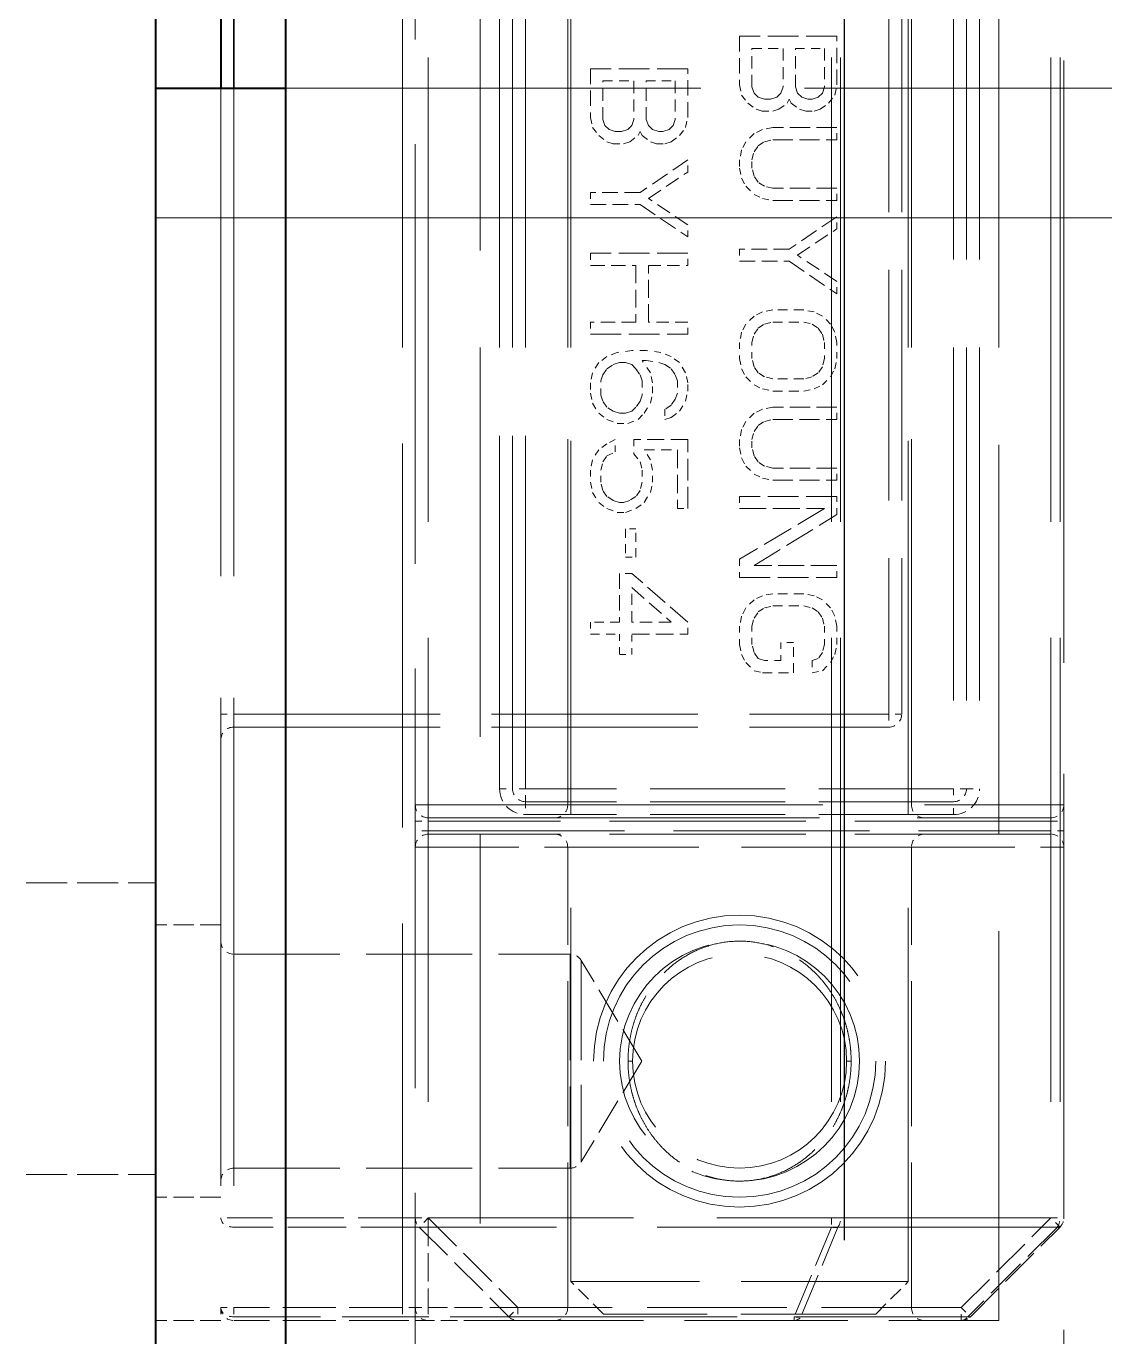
# Model space of a CAD drawing. Header units: millimetres. Extents: x 0 to 2523, y 0 to 1782.
# Drawn here: x 528.71 to 545.34, y 878.82 to 899.02 of the extents above; entities that cross this region are included whole.
import ezdxf

# ---------------------------------------------------------------- set-up
doc = ezdxf.new("R2010")
doc.units = ezdxf.units.MM
doc.header["$LTSCALE"] = 3
for name, pattern in [('CHAIN', [0.3543, 0.2362, -0.0295, 0.0591, -0.0295]), ('DASHED', [0.2067, 0.1654, -0.0413]), ('DOUBLE_DASH_CHAIN', [1.2403, 0.6614, -0.0827, 0.1654, -0.0827, 0.1654, -0.0827])]:
    doc.linetypes.add(name, pattern=pattern)
for name, color, linetype, lineweight in [('가려진 것(ISO)', 2, 'DASHED', 18), ('가려진 좁은 것(ISO)', 2, 'DASHED', 18), ('가시적인 것(ISO)', 3, 'Continuous', 40), ('가시적인 좁은 것(ISO)', 3, 'Continuous', 35), ('단면선(ISO)', 7, 'CHAIN', 25)]:
    doc.layers.add(name, color=color, linetype=linetype, lineweight=lineweight)

# ---------------------------------------------------------------- blocks, each defined once
blk = doc.blocks.new('2dTransSection3')
at = {"layer": '단면선(ISO)', "linetype": 'DOUBLE_DASH_CHAIN', "ltscale": 5.751909}
blk.add_line((180.4422, 326.2504), (180.4422, 222.6141), dxfattribs=at)

msp = doc.modelspace()

# ---------------------------------------------------------------- linework, layer by layer
at = {"layer": '가려진 것(ISO)', "ltscale": 13.035532}
msp.add_line((534.7116, 729.0669), (534.7116, 923.0669), dxfattribs=at)
at = {"layer": '가려진 것(ISO)', "ltscale": 12.094824}
for p, q in [((535.7116, 909.0669), (535.7116, 879.0669)), ((543.7116, 879.0669), (543.7116, 909.0669))]:
    msp.add_line(p, q, dxfattribs=at)
at = {"layer": '가려진 것(ISO)', "ltscale": 11.611019}
for p, q in [((537.1116, 879.6669), (537.1116, 908.4668)), ((542.3116, 879.6669), (542.3116, 908.4668))]:
    msp.add_line(p, q, dxfattribs=at)
at = {"layer": '가려진 것(ISO)', "ltscale": 7.24864}
msp.add_line((544.7116, 907.484), (544.7116, 896.0669), dxfattribs=at)
at = {"layer": '가려진 것(ISO)', "ltscale": 11.369134}
for p, q in [((537.0616, 887.0169), (537.0616, 901.1169)), ((542.3616, 887.0169), (542.3616, 901.1169))]:
    msp.add_line(p, q, dxfattribs=at)
at = {"layer": '가려진 것(ISO)', "ltscale": 10.965973}
for p, q in [((536.2116, 887.2669), (536.2116, 900.8669)), ((543.2116, 900.8669), (543.2116, 887.2669))]:
    msp.add_line(p, q, dxfattribs=at)
at = {"layer": '가려진 것(ISO)', "ltscale": 7.174257}
msp.add_line((542.2116, 899.7169), (542.2116, 888.4169), dxfattribs=at)
at = {"layer": '가려진 것(ISO)', "ltscale": 0.476074}
for p, q in [((539.7116, 898.8669), (539.7116, 898.1169)), ((541.2116, 898.1169), (541.2116, 898.8669)), ((537.4116, 898.3669), (537.4116, 897.6169)), ((538.9116, 897.6169), (538.9116, 898.3669)), ((537.8585, 890.5856), (537.8585, 889.8356))]:
    msp.add_line(p, q, dxfattribs=at)
at = {"layer": '가려진 것(ISO)', "ltscale": 0.952248}
for p, q in [((541.2116, 898.8669), (539.7116, 898.8669)), ((538.9116, 898.3669), (537.4116, 898.3669)), ((538.9116, 895.5231), (537.4116, 895.5231)), ((537.4116, 894.2731), (538.9116, 894.2731)), ((541.2116, 891.7731), (539.7116, 891.7731)), ((539.7116, 890.5231), (541.2116, 890.5231))]:
    msp.add_line(p, q, dxfattribs=at)
at = {"layer": '가려진 것(ISO)', "ltscale": 0.376871}
for p, q in [((539.9031, 898.0856), (539.9031, 898.6794)), ((540.3819, 898.6794), (540.3819, 898.0856)), ((540.5733, 898.0856), (540.5733, 898.6794)), ((541.0202, 898.6794), (541.0202, 898.0856)), ((537.6031, 897.5856), (537.6031, 898.1794)), ((538.0819, 898.1794), (538.0819, 897.5856)), ((538.2733, 897.5856), (538.2733, 898.1794)), ((538.7202, 898.1794), (538.7202, 897.5856))]:
    msp.add_line(p, q, dxfattribs=at)
at = {"layer": '가려진 것(ISO)', "ltscale": 0.303841}
for p, q in [((539.9031, 898.6794), (540.3819, 898.6794)), ((537.6031, 898.1794), (538.0819, 898.1794)), ((540.701, 894.6481), (540.2223, 894.6481)), ((540.2223, 894.4606), (540.701, 894.4606)), ((540.701, 893.5856), (540.2223, 893.5856)), ((540.2223, 893.3981), (540.701, 893.3981)), ((540.701, 890.2731), (540.2223, 890.2731)), ((540.2223, 890.0856), (540.701, 890.0856)), ((540.0627, 889.0544), (540.5414, 889.0544))]:
    msp.add_line(p, q, dxfattribs=at)
at = {"layer": '가려진 것(ISO)', "ltscale": 0.283578}
for p, q in [((540.5733, 898.6794), (541.0202, 898.6794)), ((538.2733, 898.1794), (538.7202, 898.1794)), ((537.8585, 889.8356), (537.4116, 889.8356)), ((537.4116, 889.6481), (537.8585, 889.6481))]:
    msp.add_line(p, q, dxfattribs=at)
at = {"layer": '가려진 것(ISO)', "ltscale": 15.158845}
msp.add_line((531.7116, 898.0669), (531.7116, 879.2669), dxfattribs=at)
at = {"layer": '가려진 것(ISO)', "ltscale": 12.901145}
msp.add_line((532.7116, 898.0669), (548.7116, 898.0669), dxfattribs=at)
at = {"layer": '가려진 것(ISO)', "ltscale": 0.101151}
for p, q in [((539.7116, 898.1169), (539.7436, 897.9606)), ((541.1797, 897.9606), (541.2116, 898.1169)), ((537.4116, 897.6169), (537.4436, 897.4606)), ((538.8797, 897.4606), (538.9116, 897.6169)), ((539.7436, 897.1169), (539.7116, 896.9606)), ((539.7116, 896.8356), (539.7436, 896.6794)), ((539.7436, 894.3044), (539.7116, 894.1481)), ((541.2116, 894.1481), (541.1797, 894.3044)), ((539.7116, 893.8981), (539.7436, 893.7419)), ((541.1797, 893.7419), (541.2116, 893.8981)), ((537.4436, 893.6794), (537.4116, 893.5231)), ((538.3691, 893.5231), (538.3372, 893.6794)), ((538.9116, 893.5231), (538.8797, 893.6794)), ((537.4116, 893.3669), (537.4436, 893.2106)), ((538.3372, 893.2106), (538.3691, 893.3669)), ((538.8797, 893.2419), (538.9116, 893.3981)), ((539.7436, 892.8044), (539.7116, 892.6481)), ((539.7116, 892.5231), (539.7436, 892.3669)), ((537.4436, 892.3356), (537.4116, 892.1794)), ((538.3691, 892.1794), (538.3372, 892.3356)), ((537.4116, 891.9919), (537.4436, 891.8356)), ((538.3372, 891.8356), (538.3691, 891.9919)), ((539.7436, 889.9294), (539.7116, 889.7731)), ((541.2116, 889.7731), (541.1797, 889.9294)), ((539.7116, 889.4919), (539.7436, 889.3356)), ((541.1797, 889.3356), (541.2116, 889.4919))]:
    msp.add_line(p, q, dxfattribs=at)
at = {"layer": '가려진 것(ISO)', "ltscale": 0.099868}
for p, q in [((539.7436, 897.9606), (539.8393, 897.8356)), ((541.084, 897.8356), (541.1797, 897.9606)), ((537.4436, 897.4606), (537.5393, 897.3356)), ((538.784, 897.3356), (538.8797, 897.4606)), ((538.0819, 892.4294), (538.1776, 892.3044))]:
    msp.add_line(p, q, dxfattribs=at)
at = {"layer": '가려진 것(ISO)', "ltscale": 0.062776}
for p, q in [((539.9351, 897.9919), (539.9031, 898.0856)), ((540.3819, 898.0856), (540.3499, 897.9919)), ((540.6053, 897.9919), (540.5733, 898.0856)), ((541.0202, 898.0856), (540.9882, 897.9919)), ((537.6351, 897.4919), (537.6031, 897.5856)), ((538.0819, 897.5856), (538.0499, 897.4919)), ((538.3053, 897.4919), (538.2733, 897.5856)), ((538.7202, 897.5856), (538.6882, 897.4919)), ((537.5712, 893.5544), (537.6031, 893.6481)), ((538.1776, 893.6481), (538.2095, 893.5544)), ((538.7202, 893.6481), (538.7521, 893.5544)), ((537.6031, 893.2419), (537.5712, 893.3356)), ((538.2095, 893.3356), (538.1776, 893.2419)), ((538.7521, 893.3669), (538.7202, 893.2731))]:
    msp.add_line(p, q, dxfattribs=at)
at = {"layer": '가려진 것(ISO)', "ltscale": 0.056618}
for p, q in [((539.9989, 897.9294), (539.9351, 897.9919)), ((540.3499, 897.9919), (540.2861, 897.9294)), ((540.6691, 897.9294), (540.6053, 897.9919)), ((540.9882, 897.9919), (540.9244, 897.9294)), ((537.6989, 897.4294), (537.6351, 897.4919)), ((538.0499, 897.4919), (537.9861, 897.4294)), ((538.3691, 897.4294), (538.3053, 897.4919)), ((538.6882, 897.4919), (538.6244, 897.4294)), ((538.0499, 893.8044), (538.1138, 893.7419)), ((538.1138, 893.1481), (538.0499, 893.0856))]:
    msp.add_line(p, q, dxfattribs=at)
at = {"layer": '가려진 것(ISO)', "ltscale": 0.100459}
for p, q in [((539.8393, 897.8356), (539.967, 897.7419)), ((540.318, 897.7419), (540.4457, 897.8356)), ((540.5095, 897.8356), (540.6372, 897.7419)), ((540.9563, 897.7419), (541.084, 897.8356)), ((537.5393, 897.3356), (537.667, 897.2419)), ((538.018, 897.2419), (538.1457, 897.3356)), ((538.2095, 897.3356), (538.3372, 897.2419)), ((538.6563, 897.2419), (538.784, 897.3356)), ((537.667, 893.9294), (537.5393, 893.8356)), ((538.784, 893.8356), (538.6563, 893.9294)), ((538.6563, 892.9919), (538.784, 893.0856)), ((537.5393, 893.0544), (537.667, 892.9606)), ((537.667, 892.5856), (537.5393, 892.4919)), ((537.5393, 891.6794), (537.667, 891.5856)), ((538.1138, 891.5856), (538.2414, 891.6794))]:
    msp.add_line(p, q, dxfattribs=at)
at = {"layer": '가려진 것(ISO)', "ltscale": 0.063844}
for p, q in [((539.967, 897.7419), (540.0627, 897.7106)), ((540.0946, 897.8981), (539.9989, 897.9294)), ((540.2861, 897.9294), (540.1904, 897.8981)), ((540.2223, 897.7106), (540.318, 897.7419)), ((540.6372, 897.7419), (540.7329, 897.7106)), ((540.7648, 897.8981), (540.6691, 897.9294)), ((540.9244, 897.9294), (540.8287, 897.8981)), ((540.8606, 897.7106), (540.9563, 897.7419)), ((537.7946, 897.3981), (537.6989, 897.4294)), ((537.9861, 897.4294), (537.8904, 897.3981)), ((538.4648, 897.3981), (538.3691, 897.4294)), ((538.6244, 897.4294), (538.5287, 897.3981)), ((537.667, 897.2419), (537.7627, 897.2106)), ((537.9223, 897.2106), (538.018, 897.2419)), ((538.3372, 897.2419), (538.4329, 897.2106)), ((538.5606, 897.2106), (538.6563, 897.2419)), ((537.7627, 893.8044), (537.8585, 893.8356)), ((537.9542, 893.8356), (538.0499, 893.8044)), ((538.4648, 893.8356), (538.5606, 893.8044)), ((537.8585, 893.0544), (537.7627, 893.0856)), ((538.0499, 893.0856), (537.9542, 893.0544)), ((538.5606, 892.9606), (538.6563, 892.9919)), ((537.8585, 891.6794), (537.7627, 891.7106)), ((538.018, 891.7106), (537.9223, 891.6794)), ((540.0946, 889.2419), (539.9989, 889.2731)), ((540.9244, 889.2731), (540.8287, 889.2419))]:
    msp.add_line(p, q, dxfattribs=at)
at = {"layer": '가려진 것(ISO)', "ltscale": 0.060688}
for p, q in [((540.1904, 897.8981), (540.0946, 897.8981)), ((537.8904, 897.3981), (537.7946, 897.3981)), ((537.8585, 893.8356), (537.9542, 893.8356)), ((537.9542, 893.0544), (537.8585, 893.0544))]:
    msp.add_line(p, q, dxfattribs=at)
at = {"layer": '가려진 것(ISO)', "ltscale": 0.044455}
for p, q in [((540.4457, 897.8356), (540.4776, 897.8981)), ((540.4776, 897.8981), (540.5095, 897.8356)), ((538.1457, 897.3356), (538.1776, 897.3981)), ((538.1776, 897.3981), (538.2095, 897.3356))]:
    msp.add_line(p, q, dxfattribs=at)
at = {"layer": '가려진 것(ISO)', "ltscale": 0.040425}
for p, q in [((540.8287, 897.8981), (540.7648, 897.8981)), ((538.5287, 897.3981), (538.4648, 897.3981)), ((538.2095, 893.8669), (538.2733, 893.8669)), ((537.9223, 891.6794), (537.8585, 891.6794))]:
    msp.add_line(p, q, dxfattribs=at)
at = {"layer": '가려진 것(ISO)', "ltscale": 0.101214}
for p, q in [((540.0627, 897.7106), (540.2223, 897.7106)), ((537.7627, 897.2106), (537.9223, 897.2106)), ((537.8265, 892.8981), (537.9861, 892.8981)), ((538.7521, 891.5856), (538.9116, 891.5856)), ((538.1138, 891.2731), (537.9542, 891.2731)), ((537.9542, 890.8356), (538.1138, 890.8356))]:
    msp.add_line(p, q, dxfattribs=at)
at = {"layer": '가려진 것(ISO)', "ltscale": 0.080951}
for p, q in [((540.7329, 897.7106), (540.8606, 897.7106)), ((538.4329, 897.2106), (538.5606, 897.2106)), ((537.8265, 891.5231), (537.9542, 891.5231))]:
    msp.add_line(p, q, dxfattribs=at)
at = {"layer": '가려진 것(ISO)', "ltscale": 0.113336}
for p, q in [((539.9351, 897.3669), (539.8074, 897.2419)), ((539.8074, 896.5544), (539.9351, 896.4294)), ((539.9351, 894.5544), (539.8074, 894.4294)), ((541.1159, 894.4294), (540.9882, 894.5544)), ((539.8074, 893.6169), (539.9351, 893.4919)), ((540.9882, 893.4919), (541.1159, 893.6169)), ((539.9351, 893.0544), (539.8074, 892.9294)), ((539.8074, 892.2419), (539.9351, 892.1169)), ((539.9351, 890.1794), (539.8074, 890.0544)), ((541.1159, 890.0544), (540.9882, 890.1794)), ((539.8074, 889.2106), (539.9351, 889.0856)), ((540.9882, 889.0856), (541.1159, 889.2106))]:
    msp.add_line(p, q, dxfattribs=at)
at = {"layer": '가려진 것(ISO)', "ltscale": 0.090143}
for p, q in [((540.0627, 897.4294), (539.9351, 897.3669)), ((539.9351, 896.4294), (540.0627, 896.3669)), ((540.0627, 894.6169), (539.9351, 894.5544)), ((540.9882, 894.5544), (540.8606, 894.6169)), ((539.9351, 893.4919), (540.0627, 893.4294)), ((540.8606, 893.4294), (540.9882, 893.4919)), ((540.0627, 893.1169), (539.9351, 893.0544)), ((537.7946, 892.6481), (537.667, 892.5856)), ((537.667, 892.3981), (537.7946, 892.4606)), ((539.9351, 892.1169), (540.0627, 892.0544)), ((540.0627, 890.2419), (539.9351, 890.1794)), ((540.9882, 890.1794), (540.8606, 890.2419))]:
    msp.add_line(p, q, dxfattribs=at)
at = {"layer": '가려진 것(ISO)', "ltscale": 0.103138}
for p, q in [((540.2223, 897.4606), (540.0627, 897.4294)), ((540.0627, 896.3669), (540.2223, 896.3356)), ((540.2223, 894.6481), (540.0627, 894.6169)), ((540.8606, 894.6169), (540.701, 894.6481)), ((540.0627, 893.4294), (540.2223, 893.3981)), ((540.701, 893.3981), (540.8606, 893.4294)), ((540.2223, 893.1481), (540.0627, 893.1169)), ((540.0627, 892.0544), (540.2223, 892.0231)), ((540.2223, 890.2731), (540.0627, 890.2419)), ((540.8606, 890.2419), (540.701, 890.2731)), ((540.8287, 889.0544), (540.9882, 889.0856))]:
    msp.add_line(p, q, dxfattribs=at)
at = {"layer": '가려진 것(ISO)', "ltscale": 0.628045}
for p, q in [((541.2116, 897.4606), (540.2223, 897.4606)), ((540.2223, 897.2731), (541.2116, 897.2731)), ((541.2116, 896.5231), (540.2223, 896.5231)), ((540.2223, 896.3356), (541.2116, 896.3356)), ((541.2116, 893.1481), (540.2223, 893.1481)), ((540.2223, 892.9606), (541.2116, 892.9606)), ((541.2116, 892.2106), (540.2223, 892.2106)), ((540.2223, 892.0231), (541.2116, 892.0231))]:
    msp.add_line(p, q, dxfattribs=at)
at = {"layer": '가려진 것(ISO)', "ltscale": 0.118944}
for p, q in [((541.2116, 897.2731), (541.2116, 897.4606)), ((538.9116, 896.7731), (538.9116, 896.9606)), ((541.2116, 896.3356), (541.2116, 896.5231)), ((537.4116, 896.4606), (537.4116, 896.2731)), ((538.9116, 895.7731), (538.9116, 895.9606)), ((541.2116, 895.8981), (541.2116, 896.0856)), ((539.7116, 895.5856), (539.7116, 895.3981)), ((541.2116, 894.8981), (541.2116, 895.0856)), ((537.4116, 894.4606), (537.4116, 894.2731)), ((538.9116, 894.2731), (538.9116, 894.4606)), ((538.7521, 893.5544), (538.7521, 893.3669)), ((541.2116, 892.9606), (541.2116, 893.1481)), ((537.7946, 892.4606), (537.7946, 892.6481)), ((537.4116, 892.1794), (537.4116, 891.9919)), ((537.5712, 891.9919), (537.5712, 892.1794)), ((538.2095, 892.1794), (538.2095, 891.9919)), ((538.3691, 891.9919), (538.3691, 892.1794)), ((541.2116, 892.0231), (541.2116, 892.2106)), ((539.7116, 891.7731), (539.7116, 891.5856)), ((541.2116, 890.5231), (541.2116, 890.7106)), ((537.4116, 889.8356), (537.4116, 889.6481)), ((538.9116, 889.6481), (538.9116, 889.8356)), ((540.8287, 889.2419), (540.8287, 889.0544))]:
    msp.add_line(p, q, dxfattribs=at)
at = {"layer": '가려진 것(ISO)', "ltscale": 0.089011}
for p, q in [((539.8074, 897.2419), (539.7436, 897.1169)), ((539.7436, 896.6794), (539.8074, 896.5544)), ((539.8074, 894.4294), (539.7436, 894.3044)), ((541.1797, 894.3044), (541.1159, 894.4294)), ((539.7436, 893.7419), (539.8074, 893.6169)), ((541.1159, 893.6169), (541.1797, 893.7419)), ((539.8074, 892.9294), (539.7436, 892.8044)), ((539.8074, 890.0544), (539.7436, 889.9294)), ((541.1797, 889.9294), (541.1159, 890.0544)), ((539.7436, 889.3356), (539.8074, 889.2106)), ((541.1159, 889.2106), (541.1797, 889.3356))]:
    msp.add_line(p, q, dxfattribs=at)
at = {"layer": '가려진 것(ISO)', "ltscale": 0.071908}
for p, q in [((539.9351, 897.0856), (539.9989, 897.1794)), ((539.9989, 896.6169), (539.9351, 896.7106)), ((539.9351, 894.2731), (539.9989, 894.3669)), ((540.9244, 894.3669), (540.9882, 894.2731)), ((537.6031, 893.6481), (537.667, 893.7419)), ((538.1138, 893.7419), (538.1776, 893.6481)), ((538.6563, 893.7419), (538.7202, 893.6481)), ((539.9989, 893.6794), (539.9351, 893.7731)), ((540.9882, 893.7731), (540.9244, 893.6794)), ((537.667, 893.1481), (537.6031, 893.2419)), ((538.1776, 893.2419), (538.1138, 893.1481)), ((538.7202, 893.2731), (538.6563, 893.1794)), ((539.9351, 892.7731), (539.9989, 892.8669)), ((537.6031, 892.3044), (537.667, 892.3981)), ((539.9989, 892.3044), (539.9351, 892.3981)), ((537.667, 891.7731), (537.6031, 891.8669)), ((538.1776, 891.8669), (538.1138, 891.7731)), ((539.9351, 889.8981), (539.9989, 889.9919)), ((540.9244, 889.9919), (540.9882, 889.8981)), ((539.9989, 889.2731), (539.9351, 889.3669)), ((540.9882, 889.3669), (540.9244, 889.2731))]:
    msp.add_line(p, q, dxfattribs=at)
at = {"layer": '가려진 것(ISO)', "ltscale": 0.072493}
for p, q in [((539.9989, 897.1794), (540.0946, 897.2419)), ((540.0946, 896.5544), (539.9989, 896.6169)), ((539.9989, 894.3669), (540.0946, 894.4294)), ((540.8287, 894.4294), (540.9244, 894.3669)), ((537.667, 893.7419), (537.7627, 893.8044)), ((538.5606, 893.8044), (538.6563, 893.7419)), ((540.0946, 893.6169), (539.9989, 893.6794)), ((540.9244, 893.6794), (540.8287, 893.6169)), ((537.7627, 893.0856), (537.667, 893.1481)), ((538.6563, 893.1794), (538.5606, 893.1169)), ((539.9989, 892.8669), (540.0946, 892.9294)), ((540.0946, 892.2419), (539.9989, 892.3044)), ((537.7627, 891.7106), (537.667, 891.7731)), ((538.1138, 891.7731), (538.018, 891.7106)), ((539.9989, 889.9919), (540.0946, 890.0544)), ((540.8287, 890.0544), (540.9244, 889.9919))]:
    msp.add_line(p, q, dxfattribs=at)
at = {"layer": '가려진 것(ISO)', "ltscale": 0.083344}
for p, q in [((540.0946, 897.2419), (540.2223, 897.2731)), ((540.2223, 896.5231), (540.0946, 896.5544)), ((540.0946, 894.4294), (540.2223, 894.4606)), ((540.701, 894.4606), (540.8287, 894.4294)), ((540.2223, 893.5856), (540.0946, 893.6169)), ((540.8287, 893.6169), (540.701, 893.5856)), ((540.0946, 892.9294), (540.2223, 892.9606)), ((540.2223, 892.2106), (540.0946, 892.2419)), ((540.0946, 890.0544), (540.2223, 890.0856)), ((540.701, 890.0856), (540.8287, 890.0544)), ((539.9351, 889.0856), (540.0627, 889.0544))]:
    msp.add_line(p, q, dxfattribs=at)
at = {"layer": '가려진 것(ISO)', "ltscale": 0.563788}
for p, q in [((538.9116, 896.9606), (538.1776, 896.4606)), ((538.1776, 896.2731), (538.9116, 895.7731)), ((541.2116, 896.0856), (540.4776, 895.5856)), ((540.4776, 895.3981), (541.2116, 894.8981))]:
    msp.add_line(p, q, dxfattribs=at)
at = {"layer": '가려진 것(ISO)', "ltscale": 0.079262}
for p, q in [((539.7116, 896.9606), (539.7116, 896.8356)), ((539.9031, 896.8356), (539.9031, 896.9606)), ((538.9116, 893.3981), (538.9116, 893.5231)), ((539.7116, 892.6481), (539.7116, 892.5231)), ((539.9031, 892.5231), (539.9031, 892.6481))]:
    msp.add_line(p, q, dxfattribs=at)
at = {"layer": '가려진 것(ISO)', "ltscale": 0.081808}
for p, q in [((539.9031, 896.9606), (539.9351, 897.0856)), ((539.9351, 896.7106), (539.9031, 896.8356)), ((539.9031, 894.1481), (539.9351, 894.2731)), ((540.9882, 894.2731), (541.0202, 894.1481)), ((539.9351, 893.7731), (539.9031, 893.8981)), ((541.0202, 893.8981), (540.9882, 893.7731)), ((539.9031, 892.6481), (539.9351, 892.7731)), ((539.9351, 892.3981), (539.9031, 892.5231)), ((537.5712, 892.1794), (537.6031, 892.3044)), ((538.1776, 892.3044), (538.2095, 892.1794)), ((537.6031, 891.8669), (537.5712, 891.9919)), ((538.2095, 891.9919), (538.1776, 891.8669)), ((539.9031, 889.7731), (539.9351, 889.8981)), ((540.9882, 889.8981), (541.0202, 889.7731)), ((539.9351, 889.3669), (539.9031, 889.4919)), ((541.0202, 889.4919), (540.9882, 889.3669))]:
    msp.add_line(p, q, dxfattribs=at)
at = {"layer": '가려진 것(ISO)', "ltscale": 0.463306}
for p, q in [((538.3053, 896.3669), (538.9116, 896.7731)), ((538.9116, 895.9606), (538.3053, 896.3669)), ((540.6053, 895.4919), (541.2116, 895.8981)), ((541.2116, 895.0856), (540.6053, 895.4919))]:
    msp.add_line(p, q, dxfattribs=at)
at = {"layer": '가려진 것(ISO)', "ltscale": 0.486206}
for p, q in [((538.1776, 896.4606), (537.4116, 896.4606)), ((537.4116, 896.2731), (538.1776, 896.2731)), ((540.4776, 895.5856), (539.7116, 895.5856)), ((539.7116, 895.3981), (540.4776, 895.3981))]:
    msp.add_line(p, q, dxfattribs=at)
at = {"layer": '가려진 것(ISO)', "ltscale": 16.126431}
msp.add_line((530.7116, 896.0669), (550.7116, 896.0669), dxfattribs=at)
at = {"layer": '가려진 것(ISO)', "ltscale": 11.288502}
msp.add_line((530.7116, 896.0669), (544.7116, 896.0669), dxfattribs=at)
at = {"layer": '가려진 것(ISO)', "ltscale": 0.118943}
for p, q in [((537.4116, 895.5231), (537.4116, 895.3356)), ((538.9116, 895.3356), (538.9116, 895.5231))]:
    msp.add_line(p, q, dxfattribs=at)
at = {"layer": '가려진 것(ISO)', "ltscale": 0.44568}
for p, q in [((537.4116, 895.3356), (538.1138, 895.3356)), ((538.1138, 894.4606), (537.4116, 894.4606))]:
    msp.add_line(p, q, dxfattribs=at)
at = {"layer": '가려진 것(ISO)', "ltscale": 0.555437}
for p, q in [((538.1138, 895.3356), (538.1138, 894.4606)), ((538.3053, 894.4606), (538.3053, 895.3356))]:
    msp.add_line(p, q, dxfattribs=at)
at = {"layer": '가려진 것(ISO)', "ltscale": 0.384892}
for p, q in [((538.3053, 895.3356), (538.9116, 895.3356)), ((538.9116, 894.4606), (538.3053, 894.4606)), ((538.6563, 889.8356), (538.0499, 889.8356))]:
    msp.add_line(p, q, dxfattribs=at)
at = {"layer": '가려진 것(ISO)', "ltscale": 0.158625}
for p, q in [((539.7116, 894.1481), (539.7116, 893.8981)), ((539.9031, 893.8981), (539.9031, 894.1481)), ((541.0202, 894.1481), (541.0202, 893.8981)), ((541.2116, 893.8981), (541.2116, 894.1481))]:
    msp.add_line(p, q, dxfattribs=at)
at = {"layer": '가려진 것(ISO)', "ltscale": 0.108707}
for p, q in [((537.8265, 893.9919), (537.667, 893.9294)), ((538.6563, 893.9294), (538.4968, 893.9919)), ((537.667, 892.9606), (537.8265, 892.8981)), ((537.9861, 892.8981), (538.1457, 892.9606)), ((537.667, 891.5856), (537.8265, 891.5231)), ((537.9542, 891.5231), (538.1138, 891.5856))]:
    msp.add_line(p, q, dxfattribs=at)
at = {"layer": '가려진 것(ISO)', "ltscale": 0.14312}
for p, q in [((538.0499, 894.0231), (537.8265, 893.9919)), ((538.4968, 893.9919), (538.2733, 894.0231))]:
    msp.add_line(p, q, dxfattribs=at)
at = {"layer": '가려진 것(ISO)', "ltscale": 0.141739}
msp.add_line((538.2733, 894.0231), (538.0499, 894.0231), dxfattribs=at)
at = {"layer": '가려진 것(ISO)', "ltscale": 0.116246}
for p, q in [((537.5393, 893.8356), (537.4436, 893.6794)), ((538.8797, 893.6794), (538.784, 893.8356)), ((537.4436, 893.2106), (537.5393, 893.0544)), ((538.2414, 893.0544), (538.3372, 893.2106)), ((538.784, 893.0856), (538.8797, 893.2419)), ((537.5393, 892.4919), (537.4436, 892.3356)), ((538.3372, 892.3356), (538.2414, 892.4919)), ((537.4436, 891.8356), (537.5393, 891.6794)), ((538.2414, 891.6794), (538.3372, 891.8356))]:
    msp.add_line(p, q, dxfattribs=at)
at = {"layer": '가려진 것(ISO)', "ltscale": 0.143916}
msp.add_line((538.3372, 893.6794), (538.2095, 893.8669), dxfattribs=at)
at = {"layer": '가려진 것(ISO)', "ltscale": 0.123085}
msp.add_line((538.2733, 893.8669), (538.4648, 893.8356), dxfattribs=at)
at = {"layer": '가려진 것(ISO)', "ltscale": 0.099103}
for p, q in [((537.4116, 893.5231), (537.4116, 893.3669)), ((538.3691, 893.3669), (538.3691, 893.5231)), ((538.5606, 893.1169), (538.5606, 892.9606))]:
    msp.add_line(p, q, dxfattribs=at)
at = {"layer": '가려진 것(ISO)', "ltscale": 0.138784}
for p, q in [((537.5712, 893.3356), (537.5712, 893.5544)), ((538.2095, 893.5544), (538.2095, 893.3356)), ((538.0819, 892.6481), (538.0819, 892.4294))]:
    msp.add_line(p, q, dxfattribs=at)
at = {"layer": '가려진 것(ISO)', "ltscale": 0.084977}
msp.add_line((538.1457, 892.9606), (538.2414, 893.0544), dxfattribs=at)
at = {"layer": '가려진 것(ISO)', "ltscale": 0.526731}
msp.add_line((538.9116, 892.6481), (538.0819, 892.6481), dxfattribs=at)
at = {"layer": '가려진 것(ISO)', "ltscale": 0.324104}
msp.add_line((538.2414, 892.4919), (538.7521, 892.4919), dxfattribs=at)
at = {"layer": '가려진 것(ISO)', "ltscale": 0.575277}
msp.add_line((538.7521, 892.4919), (538.7521, 891.5856), dxfattribs=at)
at = {"layer": '가려진 것(ISO)', "ltscale": 0.67448}
msp.add_line((538.9116, 891.5856), (538.9116, 892.6481), dxfattribs=at)
at = {"layer": '가려진 것(ISO)', "ltscale": 0.08901}
msp.add_line((539.7436, 892.3669), (539.8074, 892.2419), dxfattribs=at)
at = {"layer": '가려진 것(ISO)', "ltscale": 0.178465}
for p, q in [((541.2116, 891.4919), (541.2116, 891.7731)), ((539.7116, 890.8044), (539.7116, 890.5231)), ((539.7116, 889.7731), (539.7116, 889.4919)), ((539.9031, 889.4919), (539.9031, 889.7731)), ((541.0202, 889.7731), (541.0202, 889.4919)), ((541.2116, 889.4919), (541.2116, 889.7731)), ((540.3499, 889.5231), (540.3499, 889.2419))]:
    msp.add_line(p, q, dxfattribs=at)
at = {"layer": '가려진 것(ISO)', "ltscale": 0.830672}
msp.add_line((539.7116, 891.5856), (541.0202, 891.5856), dxfattribs=at)
at = {"layer": '가려진 것(ISO)', "ltscale": 0.967481}
msp.add_line((541.0202, 891.5856), (539.7116, 890.8044), dxfattribs=at)
at = {"layer": '가려진 것(ISO)', "ltscale": 0.95014}
msp.add_line((539.9351, 890.7106), (541.2116, 891.4919), dxfattribs=at)
at = {"layer": '가려진 것(ISO)', "ltscale": 0.277669}
for p, q in [((537.9542, 891.2731), (537.9542, 890.8356)), ((538.1138, 890.8356), (538.1138, 891.2731))]:
    msp.add_line(p, q, dxfattribs=at)
at = {"layer": '가려진 것(ISO)', "ltscale": 0.810409}
msp.add_line((541.2116, 890.7106), (539.9351, 890.7106), dxfattribs=at)
at = {"layer": '가려진 것(ISO)', "ltscale": 0.121476}
for p, q in [((538.0499, 890.5856), (537.8585, 890.5856)), ((540.5414, 889.5231), (540.3499, 889.5231)), ((537.8585, 889.3356), (538.0499, 889.3356))]:
    msp.add_line(p, q, dxfattribs=at)
at = {"layer": '가려진 것(ISO)', "ltscale": 0.725195}
msp.add_line((538.9116, 889.8356), (538.0499, 890.5856), dxfattribs=at)
at = {"layer": '가려진 것(ISO)', "ltscale": 0.511743}
msp.add_line((538.0499, 890.3669), (538.6563, 889.8356), dxfattribs=at)
at = {"layer": '가려진 것(ISO)', "ltscale": 0.33719}
msp.add_line((538.0499, 889.8356), (538.0499, 890.3669), dxfattribs=at)
at = {"layer": '가려진 것(ISO)', "ltscale": 0.198306}
for p, q in [((537.8585, 889.6481), (537.8585, 889.3356)), ((538.0499, 889.3356), (538.0499, 889.6481))]:
    msp.add_line(p, q, dxfattribs=at)
at = {"layer": '가려진 것(ISO)', "ltscale": 0.546994}
msp.add_line((538.0499, 889.6481), (538.9116, 889.6481), dxfattribs=at)
at = {"layer": '가려진 것(ISO)', "ltscale": 0.297509}
msp.add_line((540.5414, 889.0544), (540.5414, 889.5231), dxfattribs=at)
at = {"layer": '가려진 것(ISO)', "ltscale": 0.162002}
msp.add_line((540.3499, 889.2419), (540.0946, 889.2419), dxfattribs=at)
at = {"layer": '가려진 것(ISO)', "ltscale": 6.412379}
msp.add_line((531.9116, 888.2169), (542.0116, 888.2169), dxfattribs=at)
at = {"layer": '가려진 것(ISO)', "ltscale": 4.190233}
msp.add_line((543.0116, 887.0669), (536.4116, 887.0669), dxfattribs=at)
at = {"layer": '가려진 것(ISO)', "ltscale": 12.159042}
msp.add_line((534.9116, 886.8169), (544.5116, 886.8169), dxfattribs=at)
at = {"layer": '가려진 것(ISO)', "ltscale": 6.094929}
msp.add_line((544.5116, 886.5669), (534.9116, 886.5669), dxfattribs=at)
at = {"layer": '가려진 것(ISO)', "ltscale": 4.507682}
for p, q in [((537.0616, 879.2669), (537.0616, 886.3669)), ((542.3616, 879.2669), (542.3616, 886.3669))]:
    msp.add_line(p, q, dxfattribs=at)
at = {"layer": '가려진 것(ISO)', "ltscale": 1.269698}
for p, q in [((528.7116, 885.8169), (530.7116, 885.8169)), ((528.7116, 881.3169), (530.7116, 881.3169))]:
    msp.add_line(p, q, dxfattribs=at)
at = {"layer": '가려진 것(ISO)', "ltscale": 0.634799}
for p, q in [((531.7116, 885.1669), (530.7116, 885.1669)), ((531.7116, 880.9669), (530.7116, 880.9669)), ((531.7116, 879.0669), (530.7116, 879.0669))]:
    msp.add_line(p, q, dxfattribs=at)
at = {"layer": '가려진 것(ISO)', "ltscale": 3.293022}
for p, q in [((531.9116, 884.7169), (537.0985, 884.7169)), ((531.9116, 881.4169), (537.0985, 881.4169))]:
    msp.add_line(p, q, dxfattribs=at)
at = {"layer": '가려진 것(ISO)', "ltscale": 1.150204}
for q in [(537.2699, 884.6199), (537.2699, 881.5139)]:
    msp.add_line((538.2031, 883.0669), q, dxfattribs=at)
at = {"layer": '가려진 것(ISO)', "ltscale": 1.241531}
msp.add_line((534.7702, 880.5083), (536.1531, 879.1254), dxfattribs=at)
at = {"layer": '가려진 것(ISO)', "ltscale": 1.24153}
msp.add_line((543.2702, 879.1254), (544.6531, 880.5083), dxfattribs=at)
at = {"layer": '가려진 것(ISO)', "ltscale": 5.185843}
msp.add_line((542.3116, 879.6669), (537.1116, 879.6669), dxfattribs=at)
at = {"layer": '가려진 것(ISO)', "ltscale": 0.448853}
for p, q in [((537.6117, 879.1669), (537.1116, 879.6669)), ((541.8116, 879.1669), (542.3116, 879.6669))]:
    msp.add_line(p, q, dxfattribs=at)
at = {"layer": '가려진 것(ISO)', "ltscale": 0.12688}
msp.add_line((531.7116, 879.2669), (531.7116, 879.0669), dxfattribs=at)
at = {"layer": '가려진 것(ISO)', "ltscale": 4.188524}
msp.add_line((541.8116, 879.1669), (537.6117, 879.1669), dxfattribs=at)
at = {"layer": '가려진 것(ISO)', "ltscale": 1.650637}
msp.add_line((534.5116, 879.0669), (531.9116, 879.0669), dxfattribs=at)
at = {"layer": '가려진 것(ISO)', "ltscale": 0.398819}
msp.add_line((534.9116, 879.0669), (534.5116, 879.0669), dxfattribs=at)
at = {"layer": '가려진 것(ISO)', "ltscale": 0.507819}
msp.add_line((535.7116, 879.0669), (534.9116, 879.0669), dxfattribs=at)
at = {"layer": '가려진 것(ISO)', "ltscale": 5.079091}
msp.add_line((535.7116, 879.0669), (543.7116, 879.0669), dxfattribs=at)
at = {"layer": '가려진 것(ISO)', "ltscale": 11.399102}
msp.add_circle((539.7116, 883.0669), 2.25, dxfattribs=at)
at = {"layer": '가려진 것(ISO)', "ltscale": 10.639162}
msp.add_circle((539.7116, 883.0669), 2.1, dxfattribs=at)
at = {"layer": '가려진 것(ISO)', "ltscale": 6.582059}
msp.add_circle((539.7116, 883.0669), 1.65, dxfattribs=at)
at = {"layer": '가려진 것(ISO)', "ltscale": 0.199359}
for centre, start, end in [((542.0116, 888.4169), 270, 0), ((531.9116, 888.0169), 90, 180), ((536.4116, 887.2669), 180, 270), ((543.0116, 887.2669), 270, 0), ((534.9116, 887.0169), 180, 270), ((536.8616, 887.0169), 270, 0), ((542.5616, 887.0169), 180, 270), ((544.5116, 887.0169), 270, 0), ((534.9116, 886.3669), 90, 180), ((536.8616, 886.3669), 0, 90), ((542.5616, 886.3669), 90, 180), ((544.5116, 886.3669), 0, 90), ((531.9116, 884.9169), 180, 270), ((531.9116, 881.2169), 90, 180), ((531.9116, 879.2669), 180, 270), ((534.9116, 879.2669), 180, 270), ((536.8616, 879.2669), 270, 0), ((542.5616, 879.2669), 180, 270)]:
    msp.add_arc(centre, 0.2, start, end, dxfattribs=at)
at = {"layer": '가려진 것(ISO)', "ltscale": 0.130657}
for centre, start, end in [((537.0985, 884.5169), 31, 90), ((537.0985, 881.6169), 270, 329)]:
    msp.add_arc(centre, 0.2, start, end, dxfattribs=at)
at = {"layer": '가려진 것(ISO)', "ltscale": 0.09963}
for centre, start, end in [((534.9116, 880.6497), 180, 224.99997), ((544.5116, 880.6497), 315.00002, 0), ((536.2945, 879.2669), 225.00001, 270.00002), ((543.1288, 879.2669), 269.99998, 314.99999)]:
    msp.add_arc(centre, 0.2, start, end, dxfattribs=at)
at = {"layer": '가려진 좁은 것(ISO)', "ltscale": 11.933559}
msp.add_line((534.5116, 879.2669), (534.5116, 908.8669), dxfattribs=at)
at = {"layer": '가려진 좁은 것(ISO)', "ltscale": 14.424725}
for p, q in [((534.9116, 907.484), (534.9116, 880.6497)), ((541.1288, 907.484), (541.1288, 880.6497)), ((541.2702, 907.484), (541.2702, 880.6497)), ((544.5116, 907.484), (544.5116, 880.6497)), ((544.6531, 907.484), (544.6531, 880.6497))]:
    msp.add_line(p, q, dxfattribs=at)
at = {"layer": '가려진 좁은 것(ISO)', "ltscale": 10.965973}
for p, q in [((536.0116, 887.2669), (536.0116, 900.8669)), ((536.4116, 887.2669), (536.4116, 900.8669)), ((543.0116, 900.8669), (543.0116, 887.2669)), ((543.4116, 900.8669), (543.4116, 887.2669))]:
    msp.add_line(p, q, dxfattribs=at)
at = {"layer": '가려진 좁은 것(ISO)', "ltscale": 7.174257}
msp.add_line((542.0116, 899.7169), (542.0116, 888.4169), dxfattribs=at)
at = {"layer": '가려진 좁은 것(ISO)', "ltscale": 15.158845}
msp.add_line((531.9116, 898.0669), (531.9116, 879.2669), dxfattribs=at)
at = {"layer": '가려진 좁은 것(ISO)', "ltscale": 13.822656}
msp.add_line((544.7116, 896.0669), (544.7116, 836.0669), dxfattribs=at)
at = {"layer": '가려진 좁은 것(ISO)', "ltscale": 0.199359}
for p, q in [((531.7116, 888.4169), (531.9116, 888.4169)), ((542.0116, 888.4169), (542.0116, 888.2169)), ((542.2116, 888.4169), (542.0116, 888.4169)), ((536.0116, 887.2669), (536.2116, 887.2669)), ((536.4116, 887.2669), (536.2116, 887.2669)), ((536.4116, 887.0669), (536.4116, 887.2669)), ((543.2116, 887.2669), (543.0116, 887.2669)), ((543.0116, 887.2669), (543.0116, 887.0669)), ((543.2116, 887.2669), (543.4116, 887.2669)), ((536.4116, 887.0669), (536.4116, 886.8669)), ((543.0116, 886.8669), (543.0116, 887.0669)), ((534.7116, 886.7669), (534.9116, 886.7669)), ((544.5116, 886.7669), (544.7116, 886.7669)), ((534.9116, 886.6169), (534.7116, 886.6169)), ((544.7116, 886.6169), (544.5116, 886.6169)), ((531.9116, 880.6497), (531.7116, 880.6497)), ((534.7116, 880.6497), (534.9116, 880.6497)), ((534.9116, 880.6497), (534.7702, 880.5083)), ((544.6531, 880.5083), (544.5116, 880.6497)), ((544.5116, 880.6497), (544.7116, 880.6497)), ((531.7116, 879.2669), (531.9116, 879.2669)), ((531.9116, 879.2669), (531.9116, 879.0669)), ((534.7116, 879.2669), (534.5116, 879.2669)), ((534.5116, 879.2669), (534.5116, 879.0669)), ((534.7116, 879.2669), (534.9116, 879.2669)), ((534.9116, 879.2669), (534.9116, 879.0669)), ((536.1531, 879.1254), (536.2945, 879.2669)), ((536.2945, 879.2669), (536.2945, 879.0669)), ((543.1288, 879.0669), (543.1288, 879.2669)), ((543.1288, 879.2669), (543.2702, 879.1254))]:
    msp.add_line(p, q, dxfattribs=at)
at = {"layer": '가려진 좁은 것(ISO)', "ltscale": 6.412379}
msp.add_line((531.9116, 888.4169), (542.0116, 888.4169), dxfattribs=at)
at = {"layer": '가려진 좁은 것(ISO)', "ltscale": 4.190233}
for p, q in [((543.0116, 887.2669), (536.4116, 887.2669)), ((543.0116, 886.8669), (536.4116, 886.8669))]:
    msp.add_line(p, q, dxfattribs=at)
at = {"layer": '가려진 좁은 것(ISO)', "ltscale": 12.665669}
msp.add_line((534.7116, 887.0169), (544.7116, 887.0169), dxfattribs=at)
at = {"layer": '가려진 좁은 것(ISO)', "ltscale": 6.094929}
for p, q in [((544.5116, 886.7669), (534.9116, 886.7669)), ((534.9116, 886.6169), (544.5116, 886.6169))]:
    msp.add_line(p, q, dxfattribs=at)
at = {"layer": '가려진 좁은 것(ISO)', "ltscale": 3.21311}
for p, q in [((534.7116, 886.3669), (537.0616, 886.3669)), ((542.3616, 886.3669), (544.7116, 886.3669))]:
    msp.add_line(p, q, dxfattribs=at)
at = {"layer": '가려진 좁은 것(ISO)', "ltscale": 5.285573}
msp.add_line((542.3616, 886.3669), (537.0616, 886.3669), dxfattribs=at)
at = {"layer": '가려진 좁은 것(ISO)', "ltscale": 3.290979}
msp.add_line((537.0985, 884.7169), (537.0985, 881.4169), dxfattribs=at)
at = {"layer": '가려진 좁은 것(ISO)', "ltscale": 3.097519}
msp.add_line((537.2699, 884.6199), (537.2699, 881.5139), dxfattribs=at)
at = {"layer": '가려진 좁은 것(ISO)', "ltscale": 1.777617}
msp.add_line((534.7116, 880.6497), (531.9116, 880.6497), dxfattribs=at)
at = {"layer": '가려진 좁은 것(ISO)', "ltscale": 0.877865}
for p in [(534.9116, 880.6497), (536.2945, 879.2669)]:
    msp.add_line(p, (534.9116, 879.2669), dxfattribs=at)
at = {"layer": '가려진 좁은 것(ISO)', "ltscale": 1.24153}
for p, q in [((534.9116, 880.6497), (536.2945, 879.2669)), ((543.1288, 879.2669), (544.5116, 880.6497))]:
    msp.add_line(p, q, dxfattribs=at)
at = {"layer": '가려진 좁은 것(ISO)', "ltscale": 10.377377}
msp.add_line((544.5116, 880.6497), (534.9116, 880.6497), dxfattribs=at)
at = {"layer": '가려진 좁은 것(ISO)', "ltscale": 0.09963}
for p, q in [((541.1288, 880.6497), (541.1288, 880.5083)), ((540.556, 879.0669), (540.556, 879.1254))]:
    msp.add_line(p, q, dxfattribs=at)
at = {"layer": '가려진 좁은 것(ISO)', "ltscale": 1.814808}
msp.add_line((534.7702, 880.5083), (531.9116, 880.5083), dxfattribs=at)
at = {"layer": '가려진 좁은 것(ISO)', "ltscale": 12.517282}
msp.add_line((544.6531, 880.5083), (534.7702, 880.5083), dxfattribs=at)
at = {"layer": '가려진 좁은 것(ISO)', "ltscale": 1.293692}
for p, q in [((541.1288, 880.5083), (540.556, 879.1254)), ((541.2288, 880.5083), (540.656, 879.1254)), ((544.6116, 880.5083), (543.2288, 879.1254))]:
    msp.add_line(p, q, dxfattribs=at)
at = {"layer": '가려진 좁은 것(ISO)', "ltscale": 1.650637}
msp.add_line((534.5116, 879.2669), (531.9116, 879.2669), dxfattribs=at)
at = {"layer": '가려진 좁은 것(ISO)', "ltscale": 4.338999}
msp.add_line((543.1288, 879.2669), (536.2945, 879.2669), dxfattribs=at)
at = {"layer": '가려진 좁은 것(ISO)', "ltscale": 2.692774}
msp.add_line((531.9116, 879.1254), (536.1531, 879.1254), dxfattribs=at)
at = {"layer": '가려진 좁은 것(ISO)', "ltscale": 7.097816}
msp.add_line((536.1531, 879.1254), (543.2702, 879.1254), dxfattribs=at)
at = {"layer": '가려진 좁은 것(ISO)', "ltscale": 7.379896}
msp.add_circle((539.7116, 883.0669), 1.85, dxfattribs=at)
at = {"layer": '가려진 좁은 것(ISO)', "ltscale": 0.398819}
for centre, start, end in [((536.4116, 887.2669), 180, 270), ((543.0116, 887.2669), 270, 0)]:
    msp.add_arc(centre, 0.4, start, end, dxfattribs=at)
at = {"layer": '가려진 좁은 것(ISO)', "ltscale": 0.109657}
for centre, major_axis, start_param, end_param in [((537.8616, 883.0669), (0.2, 0), 5.4187765, 6.2831225), ((541.5616, 883.0669), (-0.2, 0), 5.4188045, 6.2831696)]:
    msp.add_ellipse(centre, major_axis=major_axis, ratio=0.00001, start_param=start_param, end_param=end_param, dxfattribs=at)
at = {"layer": '가려진 좁은 것(ISO)', "ltscale": 0.199359}
for centre in [(531.9116, 880.6497), (531.9116, 879.2669)]:
    msp.add_ellipse(centre, major_axis=(-0.2, 0), ratio=0.7071068, start_param=0, end_param=1.5707963, dxfattribs=at)
at = {"layer": '가려진 좁은 것(ISO)', "ltscale": 0.09963}
for centre, major_axis, start_param, end_param in [((541.1288, 880.6497), (0, 0.2), 3.9269908, 4.712389), ((544.5116, 880.6497), (0, -0.2), 0.7853982, 1.5707963), ((540.556, 879.2669), (0, -0.2), 0, 0.7853982), ((543.1288, 879.2669), (0, -0.2), 0, 0.7853982)]:
    msp.add_ellipse(centre, major_axis=major_axis, ratio=0.7071068, start_param=start_param, end_param=end_param, dxfattribs=at)
at = {"layer": '가려진 좁은 것(ISO)', "ltscale": 0.069489}
for centre, major_axis, ratio, start_param, end_param in [((541.1288, 880.6497), (0.1848, -0.0765), 0.6785983, 4.9864032, 5.5344316), ((544.5116, 880.6497), (0.1414, -0.1414), 0.2810846, 5.7351569, 6.2831853), ((540.556, 879.2669), (0.1848, -0.0765), 0.6785983, 4.9864032, 5.5344316), ((543.1288, 879.2669), (0.1414, -0.1414), 0.2810846, 5.7351569, 6.2831853)]:
    msp.add_ellipse(centre, major_axis=major_axis, ratio=ratio, start_param=start_param, end_param=end_param, dxfattribs=at)
at = {"layer": '가려진 좁은 것(ISO)', "ltscale": 3.67114}
for points in [[(541.4318, 883.0669), (541.4318, 883.117), (541.4299, 883.1675), (541.426, 883.2187), (541.4221, 883.2699), (541.4161, 883.3218), (541.408, 883.3734), (541.4, 883.425), (541.3898, 883.4763), (541.378, 883.526), (541.3662, 883.5757), (541.3527, 883.6237), (541.3379, 883.6697), (541.3232, 883.7158), (541.3072, 883.7599), (541.2891, 883.8046), (541.271, 883.8493), (541.2508, 883.8947), (541.2273, 883.9418), (541.2038, 883.9889), (541.1769, 884.0378), (541.1466, 884.0871), (541.1162, 884.1365), (541.0824, 884.1864), (541.0441, 884.2368), (541.0059, 884.2873), (540.9631, 884.3382), (540.9148, 884.3891), (540.8664, 884.44), (540.8124, 884.4908), (540.7514, 884.5406), (540.6905, 884.5904), (540.6226, 884.6391), (540.5455, 884.685), (540.4684, 884.7309), (540.3821, 884.774), (540.2879, 884.81), (540.1937, 884.8459), (540.0915, 884.8747), (539.9873, 884.8929), (539.8831, 884.9112), (539.7768, 884.919), (539.671, 884.9163), (539.5651, 884.9136), (539.4597, 884.9004), (539.3577, 884.8773), (539.2556, 884.8541), (539.1571, 884.821), (539.0678, 884.7824), (538.9785, 884.7437), (538.8984, 884.6995), (538.8267, 884.6533), (538.755, 884.607), (538.6918, 884.5587), (538.6349, 884.5096), (538.5781, 884.4605), (538.5275, 884.4106), (538.4823, 884.3608), (538.437, 884.3111), (538.3969, 884.2615), (538.3609, 884.2124), (538.3249, 884.1633), (538.293, 884.1148), (538.2644, 884.0668), (538.2358, 884.0188), (538.2104, 883.9714), (538.1882, 883.926), (538.1661, 883.8806), (538.1471, 883.8373), (538.1298, 883.7937), (538.1125, 883.7502), (538.0969, 883.7065), (538.0825, 883.6606), (538.068, 883.6146), (538.0547, 883.5664), (538.0432, 883.5171), (538.0317, 883.4678), (538.022, 883.4174), (538.0142, 883.3669), (538.0065, 883.3163), (538.0008, 883.2655), (537.997, 883.2154), (537.9933, 883.1653), (537.9915, 883.1159), (537.9915, 883.0669)], [(537.9915, 883.0669), (537.9915, 883.0168), (537.9933, 882.9663), (537.9973, 882.9152), (538.0012, 882.8641), (538.0071, 882.8122), (538.0152, 882.7607), (538.0232, 882.7091), (538.0334, 882.6579), (538.0452, 882.6082), (538.057, 882.5586), (538.0705, 882.5106), (538.0852, 882.4646), (538.0999, 882.4186), (538.1158, 882.3746), (538.1338, 882.3299), (538.1519, 882.2852), (538.1721, 882.2399), (538.1955, 882.1929), (538.219, 882.1458), (538.2458, 882.097), (538.2761, 882.0477), (538.3063, 881.9983), (538.3401, 881.9484), (538.3783, 881.8981), (538.4164, 881.8477), (538.459, 881.7968), (538.5073, 881.746), (538.5555, 881.6951), (538.6094, 881.6442), (538.6702, 881.5945), (538.731, 881.5447), (538.7987, 881.496), (538.8756, 881.4501), (538.9524, 881.4041), (539.0385, 881.3609), (539.1325, 881.3249), (539.2265, 881.2888), (539.3286, 881.2598), (539.4328, 881.2413), (539.537, 881.2228), (539.6433, 881.2148), (539.7492, 881.2173), (539.855, 881.2198), (539.9605, 881.2328), (540.0626, 881.2558), (540.1647, 881.2787), (540.2634, 881.3117), (540.3529, 881.3502), (540.4424, 881.3888), (540.5228, 881.433), (540.5946, 881.4792), (540.6665, 881.5254), (540.7299, 881.5737), (540.7869, 881.6228), (540.8439, 881.672), (540.8946, 881.7219), (540.94, 881.7717), (540.9854, 881.8215), (541.0255, 881.8712), (541.0616, 881.9203), (541.0977, 881.9694), (541.1296, 882.018), (541.1583, 882.066), (541.187, 882.114), (541.2125, 882.1615), (541.2347, 882.2069), (541.2569, 882.2524), (541.2759, 882.2958), (541.2932, 882.3393), (541.3105, 882.3829), (541.3262, 882.4266), (541.3407, 882.4726), (541.3551, 882.5186), (541.3685, 882.5668), (541.38, 882.6162), (541.3915, 882.6655), (541.4013, 882.7159), (541.409, 882.7666), (541.4167, 882.8172), (541.4225, 882.868), (541.4263, 882.9182), (541.43, 882.9684), (541.4318, 883.0178), (541.4318, 883.0669)]]:
    msp.add_open_spline(points, degree=3, knots=[0, 0, 0, 0, 0.0357143, 0.0357143, 0.0357143, 0.0714286, 0.0714286, 0.0714286, 0.1071429, 0.1071429, 0.1071429, 0.1428571, 0.1428571, 0.1428571, 0.1785714, 0.1785714, 0.1785714, 0.2142857, 0.2142857, 0.2142857, 0.25, 0.25, 0.25, 0.2857143, 0.2857143, 0.2857143, 0.3214286, 0.3214286, 0.3214286, 0.3571429, 0.3571429, 0.3571429, 0.3928571, 0.3928571, 0.3928571, 0.4285714, 0.4285714, 0.4285714, 0.4642857, 0.4642857, 0.4642857, 0.5, 0.5, 0.5, 0.5357143, 0.5357143, 0.5357143, 0.5714286, 0.5714286, 0.5714286, 0.6071429, 0.6071429, 0.6071429, 0.6428571, 0.6428571, 0.6428571, 0.6785714, 0.6785714, 0.6785714, 0.7142857, 0.7142857, 0.7142857, 0.75, 0.75, 0.75, 0.7857143, 0.7857143, 0.7857143, 0.8214286, 0.8214286, 0.8214286, 0.8571429, 0.8571429, 0.8571429, 0.8928571, 0.8928571, 0.8928571, 0.9285714, 0.9285714, 0.9285714, 0.9642857, 0.9642857, 0.9642857, 1, 1, 1, 1], dxfattribs=at)
at = {"layer": '가시적인 것(ISO)'}
for p, q in [((530.7116, 551.0669), (530.7116, 1101.0669)), ((532.7116, 925.0669), (532.7116, 727.0669)), ((531.7116, 908.8669), (531.7116, 898.0669)), ((530.7116, 898.0669), (532.7116, 898.0669))]:
    msp.add_line(p, q, dxfattribs=at)
at = {"layer": '가시적인 좁은 것(ISO)'}
msp.add_line((531.9116, 908.8669), (531.9116, 898.0669), dxfattribs=at)

# ---------------------------------------------------------------- block references
at = {"layer": '단면선(ISO)', "xscale": 3, "yscale": 3, "zscale": 3}
msp.add_blockref('2dTransSection3', (0, 0), dxfattribs=at)

doc.saveas('drawing.dxf')
